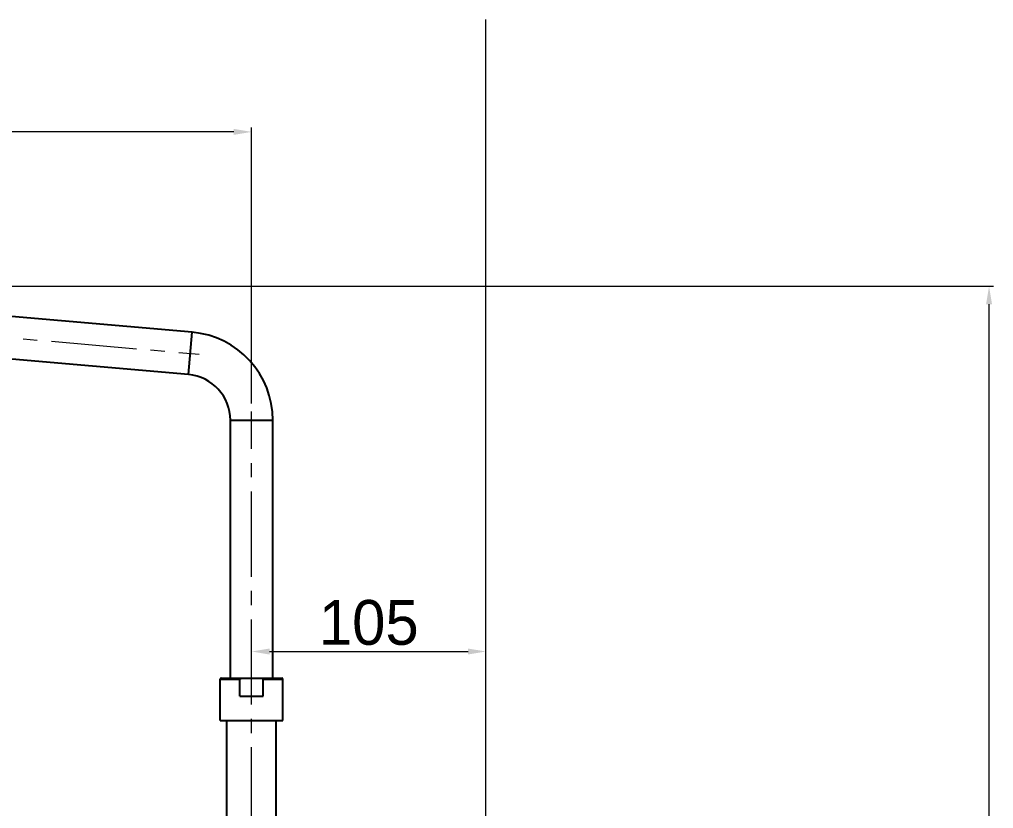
# Model space of a CAD drawing. Extents: x 0 to 3160, y 0 to 2315.
# Drawn here: x 1983 to 2418.2, y 1103.2 to 1455.8 of the extents above; entities that cross this region are included whole.
import ezdxf

# ---------------------------------------------------------------- set-up
doc = ezdxf.new("R2010")
doc.units = 0
doc.header["$LTSCALE"] = 4
doc.header["$MEASUREMENT"] = 0
doc.header["$PDMODE"] = 3
doc.header["$PDSIZE"] = -10
doc.linetypes.add('CENTER2', pattern=[28.575, 19.05, -3.175, 3.175, -3.175])
doc.layers.get('0').update_dxf_attribs({"linetype": 'CONTINUOUS'})
doc.layers.get('DEFPOINTS').update_dxf_attribs({"linetype": 'CONTINUOUS'})
doc.layers.add('Cneter', color=1, linetype='CENTER2', lineweight=13)
doc.layers.add('치수선', color=7, linetype='CONTINUOUS', lineweight=20)
doc.layers.add('DEF_LAYER_ASSEM_MEMBER', color=7, linetype='CONTINUOUS')
doc.styles.add('Daelim Dimension', font='')
doc.styles.get('Daelim Dimension').set_extended_font_data('나눔고딕')
doc.dimstyles.new('DEFAULT', dxfattribs={"dimscale": 2, "dimtxt": 2, "dimasz": 2, "dimexe": 0, "dimexo": 2, "dimgap": 1, "dimtad": 1, "dimdec": 1, "dimzin": 9, "dimdsep": 46, "dimtxsty": 'Daelim Dimension', "dimcen": 0.5, "dimclrd": 252, "dimclre": 252, "dimclrt": 3, "dimadec": 1, "dimazin": 0, "dimtfac": 1, "dimtdec": 1, "dimtix": 1, "dimtmove": 0, "dimatfit": 3, "dimfxl": 1, "dimtolj": 1, "dimtzin": 1, "dimlwd": 9, "dimlwe": 9, "dimarcsym": 0})

# ---------------------------------------------------------------- blocks, each defined once
blk = doc.blocks.new('*D1')
at = {"color": 5, "lineweight": 9, "ltscale": 0.5, "transparency": 16777216}
for p, q in [((1679.35, 1258.96), (1679.35, 1407.53)), ((2086.71, 1284.16), (2086.71, 1407.53)), ((2078.71, 1405.53), (1687.35, 1405.53))]:
    blk.add_line(p, q, dxfattribs=at)
at = {"color": 5, "ltscale": 0.5, "transparency": 16777216}
for points in [[(1687.35, 1406.86), (1687.35, 1404.2), (1679.35, 1405.53)], [(2078.71, 1406.86), (2078.71, 1404.2), (2086.71, 1405.53)]]:
    blk.add_solid(points, dxfattribs=at)
at = {"layer": 'DEFPOINTS', "color": 0, "ltscale": 0.5, "transparency": 16777216}
for p in [(1679.35, 1405.53), (2086.71, 1280.16), (1679.35, 1254.96)]:
    blk.add_point(p, dxfattribs=at)
at = {"color": 7, "ltscale": 0.5, "transparency": 16777216, "insert": (1883.03, 1418.35), "char_height": 20, "attachment_point": 5, "style": 'Daelim Dimension'}
blk.add_mtext('\\A1;400', dxfattribs=at)
blk = doc.blocks.new('*D2')
at = {"color": 5, "lineweight": 9, "ltscale": 0.5, "transparency": 16777216}
for p, q in [((1734.3, 1336.52), (2418.23, 1336.52)), ((2416.23, 491.88), (2416.23, 1328.52)), ((2218.41, 483.88), (2418.23, 483.88))]:
    blk.add_line(p, q, dxfattribs=at)
at = {"color": 5, "ltscale": 0.5, "transparency": 16777216}
for points in [[(2414.9, 1328.52), (2417.56, 1328.52), (2416.23, 1336.52)], [(2414.9, 491.88), (2417.56, 491.88), (2416.23, 483.88)]]:
    blk.add_solid(points, dxfattribs=at)
at = {"layer": 'DEFPOINTS', "color": 0, "ltscale": 0.5, "transparency": 16777216}
for p in [(1730.3, 1336.52), (2416.23, 1336.52), (2214.41, 483.88)]:
    blk.add_point(p, dxfattribs=at)
at = {"color": 7, "ltscale": 0.5, "transparency": 16777216, "insert": (2400.52, 908.49), "char_height": 20, "attachment_point": 5, "rotation": 90, "style": 'Daelim Dimension'}
blk.add_mtext('\\A1;(1140)', dxfattribs=at)
blk = doc.blocks.new('*D6')
at = {"color": 5, "lineweight": 9, "ltscale": 0.5, "transparency": 16777216}
for p, q in [((2086.71, 1167.54), (2086.71, 1175.34)), ((2191.41, 1169.26), (2191.41, 1175.34)), ((2094.71, 1173.34), (2183.41, 1173.34))]:
    blk.add_line(p, q, dxfattribs=at)
at = {"color": 5, "ltscale": 0.5, "transparency": 16777216}
for points in [[(2094.71, 1174.67), (2094.71, 1172), (2086.71, 1173.34)], [(2183.41, 1174.67), (2183.41, 1172), (2191.41, 1173.34)]]:
    blk.add_solid(points, dxfattribs=at)
at = {"layer": 'DEFPOINTS', "color": 0, "ltscale": 0.5, "transparency": 16777216}
for p in [(2191.41, 1173.34), (2086.71, 1163.54), (2191.41, 1165.26)]:
    blk.add_point(p, dxfattribs=at)
at = {"color": 7, "ltscale": 0.5, "transparency": 16777216, "insert": (2139.06, 1186.2), "char_height": 20, "attachment_point": 5, "style": 'Daelim Dimension'}
blk.add_mtext('\\A1;105', dxfattribs=at)

msp = doc.modelspace()

# ---------------------------------------------------------------- linework, layer by layer
at = {"layer": 'Cneter', "lineweight": 5, "ltscale": 0.5}
for p, q in [((1712.61, 1336.87), (2063.31, 1306.19)), ((2086.71, 1092.45), (2086.71, 1280.55))]:
    msp.add_line(p, q, dxfattribs=at)
at = {"layer": 'DEF_LAYER_ASSEM_MEMBER', "color": 7, "linetype": 'Continuous'}
for p, q in [((2060.15, 1316), (1717.42, 1345.98)), ((2058.5, 1297.07), (1715.77, 1327.06)), ((2077.21, 1161.45), (2077.21, 1276.65)), ((2096.21, 1161.45), (2096.21, 1276.65)), ((2072.71, 1142.45), (2072.71, 1160.95)), ((2073.21, 1161.45), (2100.21, 1161.45)), ((2081.51, 1153.45), (2081.51, 1160.95)), ((2091.91, 1153.45), (2091.91, 1160.95)), ((2100.71, 1142.45), (2100.71, 1160.95)), ((2081.51, 1153.45), (2091.91, 1153.45)), ((2072.71, 1142.45), (2100.71, 1142.45)), ((2075.71, 1076.78), (2075.71, 1142.45)), ((2097.71, 1076.78), (2097.71, 1142.45))]:
    msp.add_line(p, q, dxfattribs=at)
at = {"layer": 'DEF_LAYER_ASSEM_MEMBER', "color": 9, "linetype": 'Continuous'}
for p, q in [((2058.5, 1297.07), (2060.15, 1316)), ((2077.21, 1276.65), (2096.21, 1276.65)), ((2072.71, 1160.95), (2081.51, 1160.95)), ((2091.91, 1160.95), (2100.71, 1160.95))]:
    msp.add_line(p, q, dxfattribs=at)
at = {"layer": 'DEF_LAYER_ASSEM_MEMBER', "color": 7, "linetype": 'Continuous'}
for centre, radius, start, end in [((2056.71, 1276.65), 39.5, 0, 85), ((2056.71, 1276.65), 20.5, 0, 85), ((2073.21, 1160.95), 0.5, 90, 180), ((2100.21, 1160.95), 0.5, 0, 90)]:
    msp.add_arc(centre, radius, start, end, dxfattribs=at)
for points, start_tangent, end_tangent in [([(2081.51, 1160.95), (2081.8, 1161.25), (2082, 1161.33), (2082.21, 1161.38), (2082.64, 1161.44), (2083.07, 1161.45)], (0, 1), (1, 0)), ([(2090.35, 1161.45), (2090.78, 1161.44), (2091.21, 1161.38), (2091.42, 1161.33), (2091.62, 1161.25), (2091.91, 1160.95)], (1, 0), (0, -1))]:
    msp.add_spline(points, degree=3, dxfattribs=dict(at, start_tangent=start_tangent, end_tangent=end_tangent))
at = {"layer": '치수선'}
msp.add_line((2191.41, 289.09), (2191.41, 1455.76), dxfattribs=at)

# ---------------------------------------------------------------- dimensions: what is measured, and where the dimension line sits
at = {"color": 5, "ltscale": 0.5}
dim = msp.add_linear_dim(base=(1679.35, 1405.53), p1=(2086.71, 1280.16), p2=(1679.35, 1254.96), text='400', dimstyle='DEFAULT', override={"dimtxt": 10, "dimasz": 4, "dimexe": 1, "dimdec": 0, "dimclrd": 5, "dimclre": 5, "dimclrt": 7}, dxfattribs=at)
dim.commit()
dim.dimension.update_dxf_attribs({"geometry": '*D1', "text_midpoint": (1883.03, 1405.53), "dimtype": 160})
dim = msp.add_linear_dim(base=(2416.23, 1336.52), p1=(2214.41, 483.88), p2=(1730.3, 1336.52), angle=90, text='(1140)', dimstyle='DEFAULT', override={"dimtxt": 10, "dimasz": 4, "dimexe": 1, "dimdec": 0, "dimclrd": 5, "dimclre": 5, "dimclrt": 7}, dxfattribs=at)
dim.commit()
dim.dimension.update_dxf_attribs({"geometry": '*D2', "text_midpoint": (2416.23, 908.49), "dimtype": 160})
dim = msp.add_linear_dim(base=(2191.41, 1173.34), p1=(2086.71, 1163.54), p2=(2191.41, 1165.26), dimstyle='DEFAULT', override={"dimtxt": 10, "dimasz": 4, "dimexe": 1, "dimdec": 0, "dimclrd": 5, "dimclre": 5, "dimclrt": 7}, dxfattribs=at)
dim.commit()
dim.dimension.update_dxf_attribs({"geometry": '*D6', "text_midpoint": (2139.06, 1173.34), "dimtype": 160})

doc.saveas('drawing.dxf')
